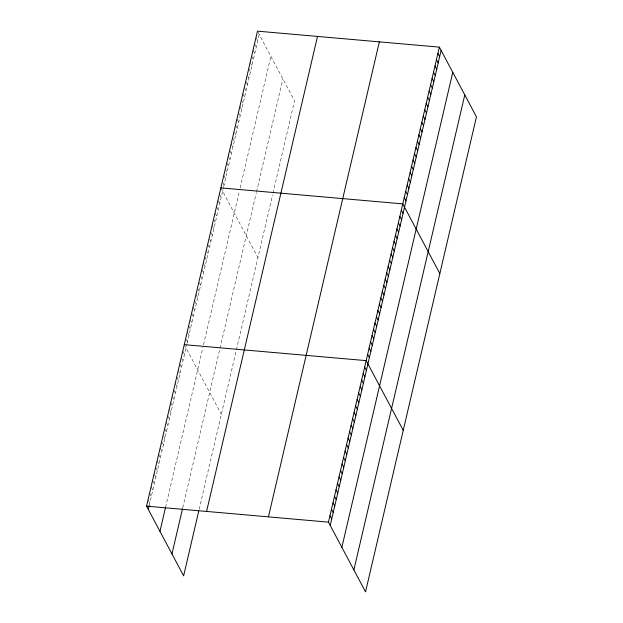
<?xml version="1.0" encoding="UTF-8"?>
<svg xmlns="http://www.w3.org/2000/svg" width="623" height="623" viewBox="0 0 623 623"><rect width="100%" height="100%" fill="white"/><g stroke="black" fill="none" stroke-linecap="round" stroke-linejoin="round"><path stroke-width="0.47" stroke-dasharray="3.12 2.34" d="M149.162 505.736L186.845 344.348M187.056 343.452L223.447 187.593M223.657 186.698L259.207 34.421M165.554 507.356L202.896 347.455M203.519 344.768L239.497 190.7M240.12 188.014L270.865 56.343M182.741 507.8L256.318 192.686M256.528 191.791L282.881 78.934M199.134 509.419L235.969 351.66M236.39 349.869L272.57 194.906M272.991 193.114L294.531 100.856L257.47 31.15M256.006 37.419L257.743 40.69M254.542 43.688L256.279 46.959M253.078 49.957L254.815 53.228M251.614 56.234L253.351 59.504M250.15 62.502L251.887 65.773M248.686 68.771L250.423 72.042M247.658 75.858L248.959 78.311M246.194 82.127L247.495 84.58M244.294 87.578L246.03 90.849M242.83 93.855L244.566 97.118M241.366 100.124L243.102 103.395M239.902 106.393L241.638 109.664M238.438 112.662L240.174 115.933M236.974 118.931L238.71 122.201M235.946 126.017L237.246 128.47M234.482 132.286L235.782 134.739M232.581 137.745L234.318 141.016M231.117 144.014L232.854 147.285M229.653 150.283L231.39 153.554M228.189 156.552L229.926 159.823M226.725 162.821L228.462 166.092M225.261 169.09L226.998 172.361M223.797 175.367L225.534 178.63M222.769 182.453L224.07 184.906M220.869 187.905L257.93 257.611M219.405 194.174L221.142 197.444M217.941 200.442L219.678 203.713M216.477 206.711L218.214 209.982M215.013 212.98L216.749 216.251M213.549 219.257L215.285 222.528M212.085 225.526L213.821 228.797M211.057 232.613L212.357 235.066M209.593 238.882L210.893 241.335M207.693 244.333L209.429 247.604M206.229 250.602L207.965 253.873M204.765 256.878L206.501 260.141M203.3 263.147L205.037 266.418M201.836 269.416L203.573 272.687M200.372 275.685L202.109 278.956M199.344 282.772L200.645 285.225M197.88 289.041L199.181 291.494M195.98 294.492L197.717 297.763M194.516 300.769L196.253 304.04M193.052 307.038L194.789 310.309M191.588 313.307L193.325 316.577M190.124 319.576L191.861 322.846M188.66 325.845L190.397 329.115M187.196 332.114L188.933 335.384M186.168 339.208L187.476 341.653M184.268 344.659L221.329 414.365M182.765 351.115L184.501 354.386M181.254 357.579L182.991 360.849M179.743 364.034L181.48 367.305M178.233 370.498L179.977 373.769M176.73 376.954L178.466 380.225M175.219 383.418L176.955 386.688M173.708 389.881L175.452 393.152M172.205 396.337L173.942 399.608M170.694 402.801L172.431 406.071M169.183 409.256L170.928 412.527M167.68 415.72L169.417 418.991M166.17 422.176L167.906 425.447M165.095 429.457L166.396 431.91M163.584 435.913L164.893 438.366M162.081 442.377L163.382 444.83M160.134 448.023L161.871 451.286M158.624 454.479L160.368 457.749M157.121 460.942L158.857 464.213M155.61 467.398L157.346 470.669M154.099 473.862L155.843 477.132M152.596 480.317L154.333 483.588M151.085 486.781L152.822 490.052M149.575 493.237L151.311 496.508M148.064 499.701L149.808 502.971"/><path stroke-width="0.93" d="M198.706 511.265L183.621 575.862L146.561 506.156L257.47 31.15L439.379 47.138L476.439 116.844L365.53 591.85L328.469 522.144L439.379 47.138M148.297 509.427L149.162 505.736M159.955 531.357L165.554 507.356M171.964 553.94L182.523 508.718M206.587 511.436L317.504 36.422M268.435 516.872L379.352 41.858M330.206 525.415L441.115 50.408M341.863 547.337L452.773 72.33M353.872 569.928L464.781 94.914M220.869 187.905L402.777 203.885L439.838 273.59M184.268 344.659L366.176 360.639L403.237 430.345M146.561 506.156L328.469 522.144M437.914 53.407L439.651 56.677M436.45 59.676L438.187 62.946M434.986 65.945L436.723 69.215M433.522 72.213L435.259 75.484M432.058 78.482L433.795 81.753M430.594 84.759L432.331 88.022M429.13 91.028L430.867 94.299M427.666 97.297L429.403 100.568M426.202 103.566L427.939 106.837M424.738 109.835L426.475 113.106M423.274 116.104L425.011 119.375M421.81 122.373L423.547 125.644M420.346 128.649L422.083 131.92M418.882 134.918L420.618 138.189M417.418 141.187L419.154 144.458M415.954 147.456L417.69 150.727M414.49 153.725L416.226 156.996M413.026 159.994L414.762 163.265M411.562 166.271L413.298 169.534M410.098 172.54L411.834 175.811M408.633 178.809L410.37 182.08M407.169 185.078L408.906 188.348M405.705 191.347L407.442 194.617M404.241 197.616L405.978 200.886M401.313 210.161L403.05 213.432M399.849 216.43L401.586 219.701M398.385 222.699L400.122 225.97M396.921 228.968L398.658 232.239M395.457 235.237L397.194 238.508M393.993 241.506L395.73 244.777M392.529 247.783L394.266 251.046M391.065 254.052L392.802 257.322M389.601 260.321L391.337 263.591M388.137 266.589L389.873 269.86M386.673 272.858L388.409 276.129M385.209 279.127L386.945 282.398M383.745 285.396L385.481 288.667M382.281 291.673L384.017 294.944M380.817 297.942L382.553 301.213M379.352 304.211L381.089 307.482M377.888 310.48L379.625 313.751M376.424 316.749L378.161 320.02M374.96 323.018L376.697 326.288M373.496 329.294L375.233 332.557M372.032 335.563L373.769 338.834M370.568 341.832L372.305 345.103M369.104 348.101L370.841 351.372M367.64 354.37L369.377 357.641M364.665 367.103L366.41 370.374M363.162 373.559L364.899 376.829M361.651 380.022L363.388 383.293M360.141 386.486L361.877 389.749M358.63 392.942L360.374 396.212M357.127 399.405L358.864 402.676M355.616 405.861L357.353 409.132M354.105 412.325L355.85 415.596M352.602 418.781L354.339 422.051M351.092 425.244L352.828 428.515M349.581 431.7L351.325 434.971M348.078 438.164L349.815 441.434M346.567 444.62L348.304 447.89M345.056 451.083L346.801 454.354M343.553 457.547L345.29 460.818M342.043 464.003L343.779 467.273M340.532 470.466L342.268 473.737M339.021 476.922L340.765 480.193M337.518 483.386L339.255 486.656M336.007 489.842L337.744 493.112M334.496 496.305L336.241 499.576M332.994 502.761L334.73 506.032M331.483 509.225L333.219 512.495M329.972 515.688L331.716 518.959"/></g></svg>
